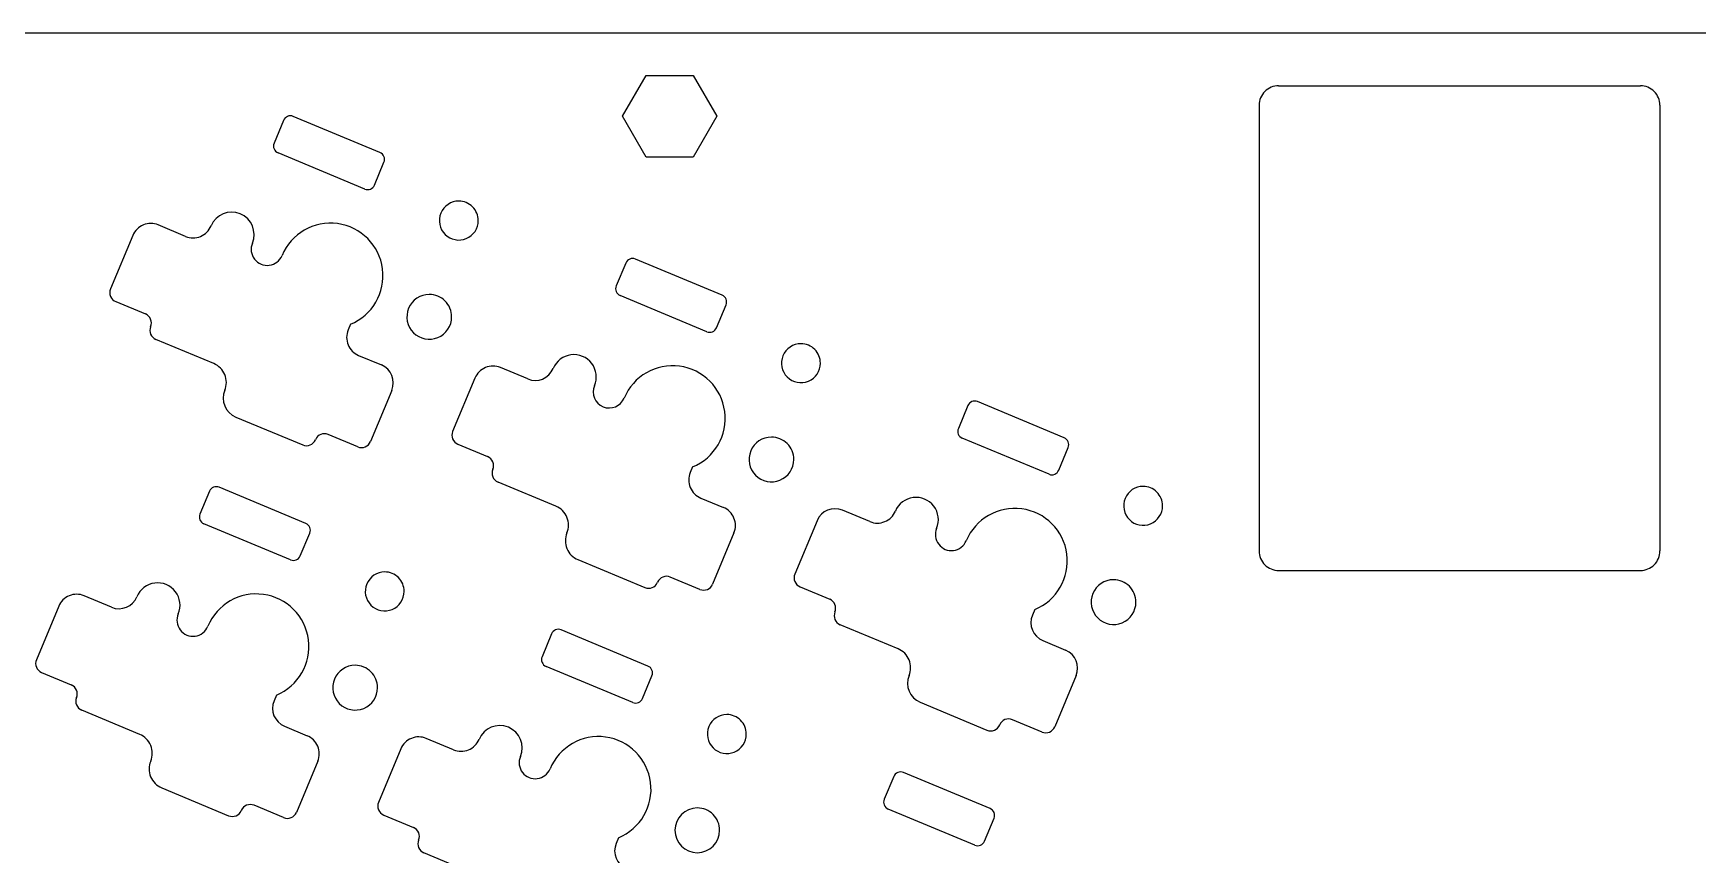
# Model space of a CAD drawing. Header units: millimetres. Extents: x -2 to 277, y 0 to 103.
# Drawn here: x 63.9 to 149.5, y 60.8 to 103 of the extents above; entities that cross this region are included whole.
import ezdxf

# ---------------------------------------------------------------- set-up
doc = ezdxf.new("R2010")
doc.units = ezdxf.units.MM
doc.layers.get('0').update_dxf_attribs({"linetype": 'CONTINUOUS'})

msp = doc.modelspace()

# ---------------------------------------------------------------- linework, layer by layer
at = {"color": 1}
for points in [[(261.2972, 102.9982), (13.1728, 102.9982)], [(94.2154, 98.7347), (95.4279, 100.8359), (97.8529, 100.8359)], [(97.8529, 100.8359), (99.0654, 98.7347)], [(127.935, 100.3036), (146.535, 100.3036)], [(126.935, 99.3036), (126.935, 76.4036)], [(147.535, 99.3036), (147.535, 76.4036)], [(76.7929, 98.5234), (76.3044, 97.3511)], [(81.7459, 96.8725), (77.2911, 98.7286)], [(95.4279, 96.6336), (94.2154, 98.7347)], [(99.0654, 98.7347), (97.8529, 96.6336)], [(80.9644, 94.9968), (76.5096, 96.8529)], [(81.4626, 95.2019), (81.9511, 96.3743)], [(97.8529, 96.6336), (95.4279, 96.6336)], [(69.0432, 92.6144), (67.899, 89.8683)], [(71.7586, 92.5664), (70.3509, 93.1529)], [(94.3776, 91.1968), (93.8892, 90.0244)], [(99.3306, 89.5458), (94.8758, 91.4019)], [(68.1683, 89.2144), (69.6913, 88.5798)], [(98.5491, 87.6701), (94.0943, 89.5262)], [(99.0474, 87.8753), (99.5358, 89.0476)], [(73.2068, 86.0318), (70.2298, 87.2722)], [(80.2328, 88.0507), (80.1114, 87.7592)], [(80.6499, 86.4515), (81.8183, 85.9646)], [(89.3433, 85.2398), (87.9356, 85.8263)], [(86.6279, 85.2878), (85.4837, 82.5416)], [(82.3568, 84.657), (81.2607, 82.0262)], [(111.9623, 83.8701), (111.4739, 82.6978)], [(116.9154, 82.2192), (112.4606, 84.0753)], [(74.3376, 83.2857), (77.7761, 81.853)], [(80.6068, 81.7569), (79.0837, 82.3915)], [(116.1339, 80.3435), (111.6791, 82.1996)], [(85.753, 81.8878), (87.2761, 81.2532)], [(116.6321, 80.5486), (117.1205, 81.7209)], [(97.8176, 80.724), (97.6961, 80.4325)], [(77.9362, 77.8224), (73.4814, 79.6785)], [(90.7915, 78.7052), (87.8146, 79.9455)], [(72.9832, 79.4734), (72.4947, 78.301)], [(98.2346, 79.1248), (99.403, 78.638)], [(104.2127, 77.9611), (103.0685, 75.215)], [(106.928, 77.9131), (105.5203, 78.4996)], [(77.1547, 75.9467), (72.6999, 77.8028)], [(77.6529, 76.1519), (78.1414, 77.3242)], [(99.9415, 77.3303), (98.8454, 74.6995)], [(91.9223, 75.959), (95.3608, 74.5264)], [(127.935, 75.4036), (146.535, 75.4036)], [(98.1916, 74.4303), (96.6685, 75.0649)], [(103.3377, 74.5611), (104.8608, 73.9265)], [(67.9489, 73.5164), (66.5412, 74.1029)], [(65.2335, 73.5644), (64.0893, 70.8182)], [(115.4023, 73.3974), (115.2808, 73.1058)], [(90.5679, 72.1467), (90.0795, 70.9744)], [(95.5209, 70.4958), (91.0661, 72.3519)], [(108.3762, 71.3785), (105.3993, 72.6188)], [(115.8193, 71.7982), (116.9878, 71.3113)], [(64.3585, 70.1644), (65.8816, 69.5298)], [(94.7394, 68.6201), (90.2846, 70.4762)], [(95.2376, 68.8252), (95.7261, 69.9975)], [(117.5262, 70.0036), (116.4301, 67.3729)], [(76.4231, 69.0006), (76.3017, 68.7091)], [(109.507, 68.6324), (112.9455, 67.1997)], [(69.3971, 66.9818), (66.4201, 68.2221)], [(115.7763, 67.1036), (114.2532, 67.7382)], [(76.8401, 67.4014), (78.0086, 66.9146)], [(85.5336, 66.1897), (84.1259, 66.7762)], [(82.8182, 66.2377), (81.674, 63.4916)], [(78.5471, 65.6069), (77.451, 62.9761)], [(113.1057, 63.1691), (108.6509, 65.0252)], [(70.5279, 64.2356), (73.9664, 62.803)], [(108.1526, 64.82), (107.6642, 63.6477)], [(76.7971, 62.7069), (75.274, 63.3415)], [(81.9433, 62.8377), (83.4664, 62.2031)], [(112.3241, 61.2934), (107.8693, 63.1495)], [(112.8224, 61.4986), (113.3108, 62.6709)], [(94.0079, 61.674), (93.8864, 61.3824)], [(86.9818, 59.6551), (84.0048, 60.8954)]]:
    msp.add_lwpolyline(points, dxfattribs=at)
for points in [[(85.8009, 94.3782)], [(84.2817, 89.582)], [(103.3856, 87.0515)], [(101.8665, 82.2553)], [(120.9703, 79.7248)], [(81.9912, 75.3281)], [(119.4512, 74.9287)], [(80.472, 70.5319)], [(99.5759, 68.0014)], [(98.0567, 63.2053)]]:
    msp.add_lwpolyline(points, close=True, dxfattribs=at)
for points in [[(127.935, 100.3036), (127.669784, 100.3036), (127.41543, 100.198243), (127.227893, 100.010707)], [(147.242107, 100.010707), (147.05457, 100.198243), (146.800216, 100.3036), (146.535, 100.3036)], [(127.227893, 100.010707), (127.040357, 99.82317), (126.935, 99.568816), (126.935, 99.3036)], [(147.535, 99.3036), (147.535, 99.568816), (147.429643, 99.82317), (147.242107, 100.010707)], [(77.2911, 98.7286), (77.096861, 98.809505), (76.873813, 98.717635), (76.7929, 98.5234)], [(76.3044, 97.3511), (76.223495, 97.156861), (76.315365, 96.933813), (76.5096, 96.8529)], [(81.9511, 96.3743), (82.032005, 96.568539), (81.940135, 96.791587), (81.7459, 96.8725)], [(80.9644, 94.9968), (81.158611, 94.915883), (81.381648, 95.007704), (81.4626, 95.2019)], [(85.8009, 94.3782), (85.396438, 94.3782), (85.031801, 94.134558), (84.87702, 93.760883)], [(86.508007, 94.085307), (86.32047, 94.272843), (86.066116, 94.3782), (85.8009, 94.3782)], [(70.3509, 93.1529), (70.106079, 93.254907), (69.830763, 93.255478), (69.585521, 93.154489)], [(74.570147, 93.724143), (73.983873, 93.968417), (73.310581, 93.691171), (73.066307, 93.104897)], [(75.1894, 92.2203), (75.433667, 92.806577), (75.156421, 93.479869), (74.570147, 93.724143)], [(79.56282, 93.223532), (78.351544, 93.38555), (77.182467, 92.713783), (76.7125, 91.5857)], [(84.87702, 93.760883), (84.722239, 93.387209), (84.807795, 92.957091), (85.093793, 92.671093)], [(86.183583, 92.45432), (86.557258, 92.609101), (86.8009, 92.973738), (86.8009, 93.3782)], [(86.8009, 93.3782), (86.8009, 93.643416), (86.695543, 93.89777), (86.508007, 94.085307)], [(69.585521, 93.154489), (69.340278, 93.053501), (69.145199, 92.859224), (69.0432, 92.6144)], [(71.7586, 92.5664), (72.003421, 92.464393), (72.278737, 92.463822), (72.523979, 92.564811)], [(72.523979, 92.564811), (72.769222, 92.665799), (72.964301, 92.860076), (73.0663, 93.1049)], [(81.882495, 90.89417), (81.725526, 92.106111), (80.774096, 93.061514), (79.56282, 93.223532)], [(85.093793, 92.671093), (85.379791, 92.385095), (85.809909, 92.299539), (86.183583, 92.45432)], [(75.1894, 92.2203), (75.076048, 91.948224), (75.116449, 91.636342), (75.295391, 91.402133)], [(76.056934, 91.084836), (76.349236, 91.1227), (76.599134, 91.31363), (76.712493, 91.585703)], [(75.295391, 91.402133), (75.474334, 91.167924), (75.764632, 91.046971), (76.056934, 91.084836)], [(80.2328, 88.0507), (81.362832, 88.515962), (82.039465, 89.68223), (81.882495, 90.89417)], [(94.8758, 91.4019), (94.681589, 91.482817), (94.458552, 91.390996), (94.3776, 91.1968)], [(67.899, 89.8683), (67.847984, 89.745878), (67.847697, 89.608202), (67.898202, 89.485568)], [(93.8892, 90.0244), (93.808283, 89.830189), (93.900104, 89.607152), (94.0943, 89.5262)], [(67.898202, 89.485568), (67.948707, 89.362934), (68.045867, 89.26539), (68.1683, 89.2144)], [(84.2817, 89.582), (83.816568, 89.582), (83.397237, 89.301811), (83.219239, 88.872086)], [(85.094873, 89.245173), (84.879206, 89.46084), (84.586699, 89.582), (84.2817, 89.582)], [(85.4317, 88.432), (85.4317, 88.736999), (85.31054, 89.029506), (85.094873, 89.245173)], [(99.5358, 89.0476), (99.616705, 89.241839), (99.524835, 89.464887), (99.3306, 89.5458)], [(69.9606, 87.926), (70.06677, 88.180907), (69.946202, 88.473618), (69.6913, 88.5798)], [(83.219239, 88.872086), (83.04124, 88.44236), (83.13963, 87.947725), (83.468527, 87.618827)], [(84.721786, 87.369539), (85.151511, 87.547537), (85.4317, 87.966868), (85.4317, 88.432)], [(69.9606, 87.926), (69.854419, 87.671121), (69.974937, 87.378421), (70.2298, 87.2722)], [(80.1114, 87.7592), (80.009393, 87.514379), (80.008822, 87.239063), (80.109811, 86.993821)], [(83.468527, 87.618827), (83.797425, 87.28993), (84.29206, 87.19154), (84.721786, 87.369539)], [(98.5491, 87.6701), (98.642388, 87.631217), (98.747304, 87.630992), (98.840757, 87.669477)], [(98.840757, 87.669477), (98.934211, 87.707961), (99.008545, 87.782), (99.0474, 87.8753)], [(80.109811, 86.993821), (80.210799, 86.748578), (80.405076, 86.553499), (80.6499, 86.4515)], [(91.565052, 86.480949), (91.156465, 86.427385), (90.807769, 86.159298), (90.651, 85.7782)], [(92.629356, 86.037551), (92.379654, 86.365363), (91.973638, 86.534512), (91.565052, 86.480949)], [(102.46172, 86.434183), (102.306939, 86.060509), (102.392495, 85.630391), (102.678493, 85.344393)], [(103.3856, 87.0515), (102.981138, 87.0515), (102.616501, 86.807858), (102.46172, 86.434183)], [(104.092707, 86.758607), (103.90517, 86.946143), (103.650816, 87.0515), (103.3856, 87.0515)], [(104.3856, 86.0515), (104.3856, 86.316716), (104.280243, 86.57107), (104.092707, 86.758607)], [(73.773886, 85.462351), (73.667852, 85.719859), (73.463864, 85.924696), (73.2068, 86.0318)], [(82.3568, 84.657), (82.569151, 85.166786), (82.328065, 85.752198), (81.8183, 85.9646)], [(87.170221, 85.827889), (86.924978, 85.726901), (86.729899, 85.532624), (86.6279, 85.2878)], [(87.9356, 85.8263), (87.690779, 85.928307), (87.415463, 85.928878), (87.170221, 85.827889)], [(89.3433, 85.2398), (89.853086, 85.027371), (90.438559, 85.268418), (90.651, 85.7782)], [(92.7741, 84.8937), (92.934277, 85.273378), (92.879059, 85.709739), (92.629356, 86.037551)], [(97.14751, 85.896754), (95.936283, 86.058793), (94.767226, 85.387109), (94.2972, 84.2591)], [(99.467116, 83.567461), (99.310125, 84.779353), (98.358737, 85.734714), (97.14751, 85.896754)], [(103.768283, 85.12762), (104.141958, 85.282401), (104.3856, 85.647038), (104.3856, 86.0515)], [(73.7722, 84.6587), (73.879313, 84.915761), (73.879919, 85.204844), (73.773886, 85.462351)], [(92.7741, 84.8937), (92.598869, 84.473109), (92.797764, 83.990095), (93.218353, 83.814857)], [(102.678493, 85.344393), (102.964491, 85.058395), (103.394609, 84.972839), (103.768283, 85.12762)], [(73.7722, 84.6587), (73.549215, 84.123426), (73.802345, 83.508732), (74.3376, 83.2857)], [(93.218353, 83.814857), (93.638941, 83.639619), (94.121955, 83.838514), (94.297193, 84.259103)], [(112.168943, 84.075923), (112.075489, 84.037439), (112.001155, 83.9634), (111.9623, 83.8701)], [(112.4606, 84.0753), (112.367312, 84.114183), (112.262396, 84.114408), (112.168943, 84.075923)], [(97.8176, 80.724), (98.947557, 81.189322), (99.624108, 82.355569), (99.467116, 83.567461)], [(79.0837, 82.3915), (78.828821, 82.497681), (78.536121, 82.377163), (78.4299, 82.1223)], [(85.4837, 82.5416), (85.37753, 82.286693), (85.498098, 81.993982), (85.753, 81.8878)], [(101.8665, 82.2553), (101.401368, 82.2553), (100.982037, 81.975111), (100.804039, 81.545386)], [(102.679673, 81.918473), (102.464006, 82.13414), (102.171499, 82.2553), (101.8665, 82.2553)], [(111.4739, 82.6978), (111.392995, 82.503561), (111.484865, 82.280513), (111.6791, 82.1996)], [(117.121163, 82.012532), (117.082698, 82.105984), (117.008682, 82.180326), (116.9154, 82.2192)], [(77.7761, 81.853), (78.031007, 81.74683), (78.323718, 81.867398), (78.4299, 82.1223)], [(80.6068, 81.7569), (80.729222, 81.705884), (80.866898, 81.705597), (80.989532, 81.756102)], [(80.989532, 81.756102), (81.112166, 81.806607), (81.20971, 81.903767), (81.2607, 82.0262)], [(100.804039, 81.545386), (100.62604, 81.11566), (100.72443, 80.621025), (101.053327, 80.292127)], [(103.0165, 81.1053), (103.0165, 81.410299), (102.89534, 81.702806), (102.679673, 81.918473)], [(117.1205, 81.7209), (117.159389, 81.814176), (117.159628, 81.919081), (117.121163, 82.012532)], [(87.546137, 80.982007), (87.495652, 81.104639), (87.398515, 81.202191), (87.2761, 81.2532)], [(87.5453, 80.5993), (87.43913, 80.344393), (87.559698, 80.051682), (87.8146, 79.9455)], [(87.5453, 80.5993), (87.596322, 80.72171), (87.596623, 80.859375), (87.546137, 80.982007)], [(97.6961, 80.4325), (97.594093, 80.187679), (97.593522, 79.912363), (97.694511, 79.667121)], [(102.306586, 80.042839), (102.736311, 80.220837), (103.0165, 80.640168), (103.0165, 81.1053)], [(116.1339, 80.3435), (116.328111, 80.262583), (116.551148, 80.354404), (116.6321, 80.5486)], [(73.4814, 79.6785), (73.287189, 79.759417), (73.064152, 79.667596), (72.9832, 79.4734)], [(97.694511, 79.667121), (97.795499, 79.421878), (97.989776, 79.226799), (98.2346, 79.1248)], [(101.053327, 80.292127), (101.382225, 79.96323), (101.87686, 79.86484), (102.306586, 80.042839)], [(120.9703, 79.7248), (120.565838, 79.7248), (120.201201, 79.481158), (120.04642, 79.107483)], [(121.677407, 79.431907), (121.48987, 79.619443), (121.235516, 79.7248), (120.9703, 79.7248)], [(91.358586, 78.135751), (91.252552, 78.393259), (91.048564, 78.598096), (90.7915, 78.7052)], [(105.5203, 78.4996), (105.010514, 78.711951), (104.425102, 78.470865), (104.2127, 77.9611)], [(109.149519, 79.149772), (108.742068, 79.096992), (108.393725, 78.83085), (108.235707, 78.451597)], [(110.211062, 78.707475), (109.961628, 79.033948), (109.55697, 79.202551), (109.149519, 79.149772)], [(110.3588, 77.567), (110.51681, 77.946256), (110.460496, 78.381001), (110.211062, 78.707475)], [(114.732192, 78.570183), (113.520938, 78.732195), (112.351881, 78.060453), (111.8819, 76.9324)], [(120.04642, 79.107483), (119.891639, 78.733809), (119.977195, 78.303691), (120.263193, 78.017693)], [(121.352983, 77.80092), (121.726658, 77.955701), (121.9703, 78.320338), (121.9703, 78.7248)], [(121.9703, 78.7248), (121.9703, 78.990016), (121.864943, 79.24437), (121.677407, 79.431907)], [(72.4947, 78.301), (72.413795, 78.106761), (72.505665, 77.883713), (72.6999, 77.8028)], [(91.3569, 77.3321), (91.464013, 77.589161), (91.464619, 77.878244), (91.358586, 78.135751)], [(99.943089, 78.095679), (99.842101, 78.340922), (99.647824, 78.536001), (99.403, 78.638)], [(99.9415, 77.3303), (100.043507, 77.575121), (100.044078, 77.850437), (99.943089, 78.095679)], [(106.928, 77.9131), (107.172821, 77.811093), (107.448137, 77.810522), (107.693379, 77.911511)], [(107.693379, 77.911511), (107.938622, 78.012499), (108.133701, 78.206776), (108.2357, 78.4516)], [(117.051866, 76.240889), (116.894868, 77.452803), (115.943446, 78.408172), (114.732192, 78.570183)], [(120.263193, 78.017693), (120.549191, 77.731695), (120.979309, 77.646139), (121.352983, 77.80092)], [(78.1414, 77.3242), (78.222305, 77.518439), (78.130435, 77.741487), (77.9362, 77.8224)], [(91.3569, 77.3321), (91.249787, 77.075039), (91.249181, 76.785956), (91.355214, 76.528449)], [(110.3588, 77.567), (110.245448, 77.294924), (110.285849, 76.983042), (110.464791, 76.748833)], [(77.1547, 75.9467), (77.348939, 75.865795), (77.571987, 75.957665), (77.6529, 76.1519)], [(91.355214, 76.528449), (91.461248, 76.270941), (91.665236, 76.066104), (91.9223, 75.959)], [(110.464791, 76.748833), (110.643734, 76.514624), (110.934032, 76.393671), (111.226334, 76.431536)], [(111.226334, 76.431536), (111.518636, 76.4694), (111.768534, 76.66033), (111.881893, 76.932403)], [(115.4023, 73.3974), (116.532288, 73.862708), (117.208863, 75.028975), (117.051866, 76.240889)], [(126.935, 76.4036), (126.935, 76.138384), (127.040357, 75.88403), (127.227893, 75.696493)], [(147.242107, 75.696493), (147.429643, 75.88403), (147.535, 76.138384), (147.535, 76.4036)], [(81.9912, 75.3281), (81.586738, 75.3281), (81.222101, 75.084458), (81.06732, 74.710783)], [(82.698307, 75.035207), (82.51077, 75.222743), (82.256416, 75.3281), (81.9912, 75.3281)], [(127.227893, 75.696493), (127.41543, 75.508957), (127.669784, 75.4036), (127.935, 75.4036)], [(146.535, 75.4036), (146.800216, 75.4036), (147.05457, 75.508957), (147.242107, 75.696493)], [(70.170652, 74.757549), (69.762065, 74.703985), (69.413369, 74.435898), (69.2566, 74.0548)], [(71.234956, 74.314151), (70.985254, 74.641963), (70.579238, 74.811112), (70.170652, 74.757549)], [(81.06732, 74.710783), (80.912539, 74.337109), (80.998095, 73.906991), (81.284093, 73.620993)], [(82.9912, 74.3281), (82.9912, 74.593316), (82.885843, 74.84767), (82.698307, 75.035207)], [(95.3608, 74.5264), (95.615679, 74.420219), (95.908379, 74.540737), (96.0146, 74.7956)], [(96.285768, 75.065698), (96.163134, 75.015193), (96.06559, 74.918033), (96.0146, 74.7956)], [(96.6685, 75.0649), (96.546078, 75.115916), (96.408402, 75.116203), (96.285768, 75.065698)], [(98.1916, 74.4303), (98.446479, 74.324119), (98.739179, 74.444637), (98.8454, 74.6995)], [(103.0685, 75.215), (103.017478, 75.09259), (103.017177, 74.954925), (103.067663, 74.832293)], [(103.067663, 74.832293), (103.118148, 74.709661), (103.215285, 74.612109), (103.3377, 74.5611)], [(119.4512, 74.9287), (118.986068, 74.9287), (118.566737, 74.648511), (118.388739, 74.218786)], [(120.264373, 74.591873), (120.048706, 74.80754), (119.756199, 74.9287), (119.4512, 74.9287)], [(120.6012, 73.7787), (120.6012, 74.083699), (120.48004, 74.376206), (120.264373, 74.591873)], [(65.775821, 74.104489), (65.530578, 74.003501), (65.335499, 73.809224), (65.2335, 73.5644)], [(66.5412, 74.1029), (66.296379, 74.204907), (66.021063, 74.205478), (65.775821, 74.104489)], [(67.9489, 73.5164), (68.458686, 73.303971), (69.044159, 73.545018), (69.2566, 74.0548)], [(71.3797, 73.1703), (71.539877, 73.549978), (71.484659, 73.986339), (71.234956, 74.314151)], [(75.75301, 74.173354), (74.541783, 74.335393), (73.372726, 73.663709), (72.9027, 72.5357)], [(78.072616, 71.844061), (77.915625, 73.055953), (76.964237, 74.011314), (75.75301, 74.173354)], [(81.284093, 73.620993), (81.570091, 73.334995), (82.000209, 73.249439), (82.373883, 73.40422)], [(82.373883, 73.40422), (82.747558, 73.559001), (82.9912, 73.923638), (82.9912, 74.3281)], [(105.13, 73.2727), (105.236181, 73.527579), (105.115663, 73.820279), (104.8608, 73.9265)], [(118.388739, 74.218786), (118.21074, 73.78906), (118.30913, 73.294425), (118.638027, 72.965527)], [(119.891286, 72.716239), (120.321011, 72.894237), (120.6012, 73.313568), (120.6012, 73.7787)], [(71.3797, 73.1703), (71.262966, 72.897592), (71.301627, 72.583207), (71.480957, 72.346908)], [(105.13, 73.2727), (105.078984, 73.150278), (105.078697, 73.012602), (105.129202, 72.889968)], [(105.129202, 72.889968), (105.179707, 72.767334), (105.276867, 72.66979), (105.3993, 72.6188)], [(115.2808, 73.1058), (115.068449, 72.596014), (115.309535, 72.010602), (115.8193, 71.7982)], [(118.638027, 72.965527), (118.966925, 72.63663), (119.46156, 72.53824), (119.891286, 72.716239)], [(71.480957, 72.346908), (71.660287, 72.110608), (71.952673, 71.988777), (72.246734, 72.027825)], [(72.246734, 72.027825), (72.540795, 72.066874), (72.791254, 72.260788), (72.9027, 72.5357)], [(91.0661, 72.3519), (90.871861, 72.432805), (90.648813, 72.340935), (90.5679, 72.1467)], [(76.4231, 69.0006), (77.553057, 69.465922), (78.229608, 70.632169), (78.072616, 71.844061)], [(108.943286, 70.809051), (108.837252, 71.066559), (108.633264, 71.271396), (108.3762, 71.3785)], [(117.5262, 70.0036), (117.738629, 70.513386), (117.497582, 71.098859), (116.9878, 71.3113)], [(64.0893, 70.8182), (63.983119, 70.563321), (64.103637, 70.270621), (64.3585, 70.1644)], [(80.472, 70.5319), (80.006868, 70.5319), (79.587537, 70.251711), (79.409539, 69.821986)], [(81.285173, 70.195073), (81.069506, 70.41074), (80.776999, 70.5319), (80.472, 70.5319)], [(81.622, 69.3819), (81.622, 69.686899), (81.50084, 69.979406), (81.285173, 70.195073)], [(90.0795, 70.9744), (89.998583, 70.780189), (90.090404, 70.557152), (90.2846, 70.4762)], [(95.726723, 70.289157), (95.688239, 70.382611), (95.6142, 70.456945), (95.5209, 70.4958)], [(95.7261, 69.9975), (95.764983, 70.090788), (95.765208, 70.195704), (95.726723, 70.289157)], [(108.9416, 70.0054), (109.048713, 70.262461), (109.049319, 70.551544), (108.943286, 70.809051)], [(66.151698, 69.258632), (66.101193, 69.381266), (66.004033, 69.47881), (65.8816, 69.5298)], [(79.409539, 69.821986), (79.23154, 69.39226), (79.32993, 68.897625), (79.658827, 68.568727)], [(80.912086, 68.319439), (81.341811, 68.497437), (81.622, 68.916768), (81.622, 69.3819)], [(108.9416, 70.0054), (108.718615, 69.470126), (108.971745, 68.855432), (109.507, 68.6324)], [(66.1509, 68.8759), (66.044719, 68.621021), (66.165237, 68.328321), (66.4201, 68.2221)], [(66.1509, 68.8759), (66.201916, 68.998322), (66.202203, 69.135998), (66.151698, 69.258632)], [(76.3017, 68.7091), (76.089271, 68.199314), (76.330318, 67.613841), (76.8401, 67.4014)], [(79.658827, 68.568727), (79.987725, 68.23983), (80.48236, 68.14144), (80.912086, 68.319439)], [(94.7394, 68.6201), (94.933611, 68.539183), (95.156648, 68.631004), (95.2376, 68.8252)], [(88.345147, 67.347443), (87.758873, 67.591717), (87.085581, 67.314471), (86.841307, 66.728197)], [(99.5759, 68.0014), (99.171438, 68.0014), (98.806801, 67.757758), (98.65202, 67.384083)], [(100.283007, 67.708507), (100.09547, 67.896043), (99.841116, 68.0014), (99.5759, 68.0014)], [(100.5759, 67.0014), (100.5759, 67.266616), (100.470543, 67.52097), (100.283007, 67.708507)], [(114.2532, 67.7382), (113.998321, 67.844381), (113.705621, 67.723863), (113.5994, 67.469)], [(69.964186, 66.412351), (69.858152, 66.669859), (69.654164, 66.874696), (69.3971, 66.9818)], [(78.548689, 66.372279), (78.447701, 66.617522), (78.253424, 66.812601), (78.0086, 66.9146)], [(83.360521, 66.777789), (83.115278, 66.676801), (82.920199, 66.482524), (82.8182, 66.2377)], [(84.1259, 66.7762), (83.881079, 66.878207), (83.605763, 66.878778), (83.360521, 66.777789)], [(86.298979, 66.188111), (86.544222, 66.289099), (86.739301, 66.483376), (86.8413, 66.7282)], [(88.9644, 65.8436), (89.208667, 66.429877), (88.931421, 67.103169), (88.345147, 67.347443)], [(93.337792, 66.846783), (92.126538, 67.008795), (90.957481, 66.337053), (90.4875, 65.209)], [(95.657466, 64.517489), (95.500468, 65.729403), (94.549046, 66.684772), (93.337792, 66.846783)], [(98.65202, 67.384083), (98.497239, 67.010409), (98.582795, 66.580291), (98.868793, 66.294293)], [(99.958583, 66.07752), (100.332258, 66.232301), (100.5759, 66.596938), (100.5759, 67.0014)], [(112.9455, 67.1997), (113.067922, 67.148684), (113.205598, 67.148397), (113.328232, 67.198902)], [(113.328232, 67.198902), (113.450866, 67.249407), (113.54841, 67.346567), (113.5994, 67.469)], [(115.7763, 67.1036), (116.031207, 66.99743), (116.323918, 67.117998), (116.4301, 67.3729)], [(69.9625, 65.6087), (70.069613, 65.865761), (70.070219, 66.154844), (69.964186, 66.412351)], [(78.5471, 65.6069), (78.649107, 65.851721), (78.649678, 66.127037), (78.548689, 66.372279)], [(85.5336, 66.1897), (85.778421, 66.087693), (86.053737, 66.087122), (86.298979, 66.188111)], [(98.868793, 66.294293), (99.154791, 66.008295), (99.584909, 65.922739), (99.958583, 66.07752)], [(69.9625, 65.6087), (69.855387, 65.351639), (69.854781, 65.062556), (69.960814, 64.805049)], [(88.9644, 65.8436), (88.851048, 65.571524), (88.891449, 65.259642), (89.070391, 65.025433)], [(89.070391, 65.025433), (89.249334, 64.791224), (89.539632, 64.670271), (89.831934, 64.708136)], [(89.831934, 64.708136), (90.124236, 64.746), (90.374134, 64.93693), (90.487493, 65.209003)], [(108.359243, 65.025823), (108.265789, 64.987339), (108.191455, 64.9133), (108.1526, 64.82)], [(108.6509, 65.0252), (108.557612, 65.064083), (108.452696, 65.064308), (108.359243, 65.025823)], [(69.960814, 64.805049), (70.066848, 64.547541), (70.270836, 64.342704), (70.5279, 64.2356)], [(94.0079, 61.674), (95.137888, 62.139308), (95.814463, 63.305575), (95.657466, 64.517489)], [(75.274, 63.3415), (75.019093, 63.44767), (74.726382, 63.327102), (74.6202, 63.0722)], [(81.674, 63.4916), (81.622984, 63.369178), (81.622697, 63.231502), (81.673202, 63.108868)], [(107.6642, 63.6477), (107.583283, 63.453489), (107.675104, 63.230452), (107.8693, 63.1495)], [(73.9664, 62.803), (74.221279, 62.696819), (74.513979, 62.817337), (74.6202, 63.0722)], [(76.7971, 62.7069), (76.91951, 62.655878), (77.057175, 62.655577), (77.179807, 62.706063)], [(77.179807, 62.706063), (77.302439, 62.756548), (77.399991, 62.853685), (77.451, 62.9761)], [(81.673202, 63.108868), (81.723707, 62.986234), (81.820867, 62.88869), (81.9433, 62.8377)], [(98.0567, 63.2053), (97.421573, 63.2053), (96.9067, 62.690427), (96.9067, 62.0553)], [(98.869873, 62.868473), (98.654206, 63.08414), (98.361699, 63.2053), (98.0567, 63.2053)], [(99.2067, 62.0553), (99.2067, 62.360299), (99.08554, 62.652806), (98.869873, 62.868473)], [(113.3108, 62.6709), (113.391717, 62.865111), (113.299896, 63.088148), (113.1057, 63.1691)], [(83.7356, 61.5493), (83.841781, 61.804179), (83.721263, 62.096879), (83.4664, 62.2031)], [(96.9067, 62.0553), (96.9067, 61.420173), (97.421573, 60.9053), (98.0567, 60.9053)], [(98.0567, 60.9053), (98.691827, 60.9053), (99.2067, 61.420173), (99.2067, 62.0553)], [(83.7356, 61.5493), (83.684578, 61.42689), (83.684277, 61.289225), (83.734763, 61.166593)], [(83.734763, 61.166593), (83.785248, 61.043961), (83.882385, 60.946409), (84.0048, 60.8954)], [(93.8864, 61.3824), (93.674049, 60.872614), (93.915135, 60.287202), (94.4249, 60.0748)], [(112.3241, 61.2934), (112.417388, 61.254517), (112.522304, 61.254292), (112.615757, 61.292777)], [(112.615757, 61.292777), (112.709211, 61.331261), (112.783545, 61.4053), (112.8224, 61.4986)]]:
    msp.add_open_spline(points, degree=3, dxfattribs=at)

doc.saveas('drawing.dxf')
